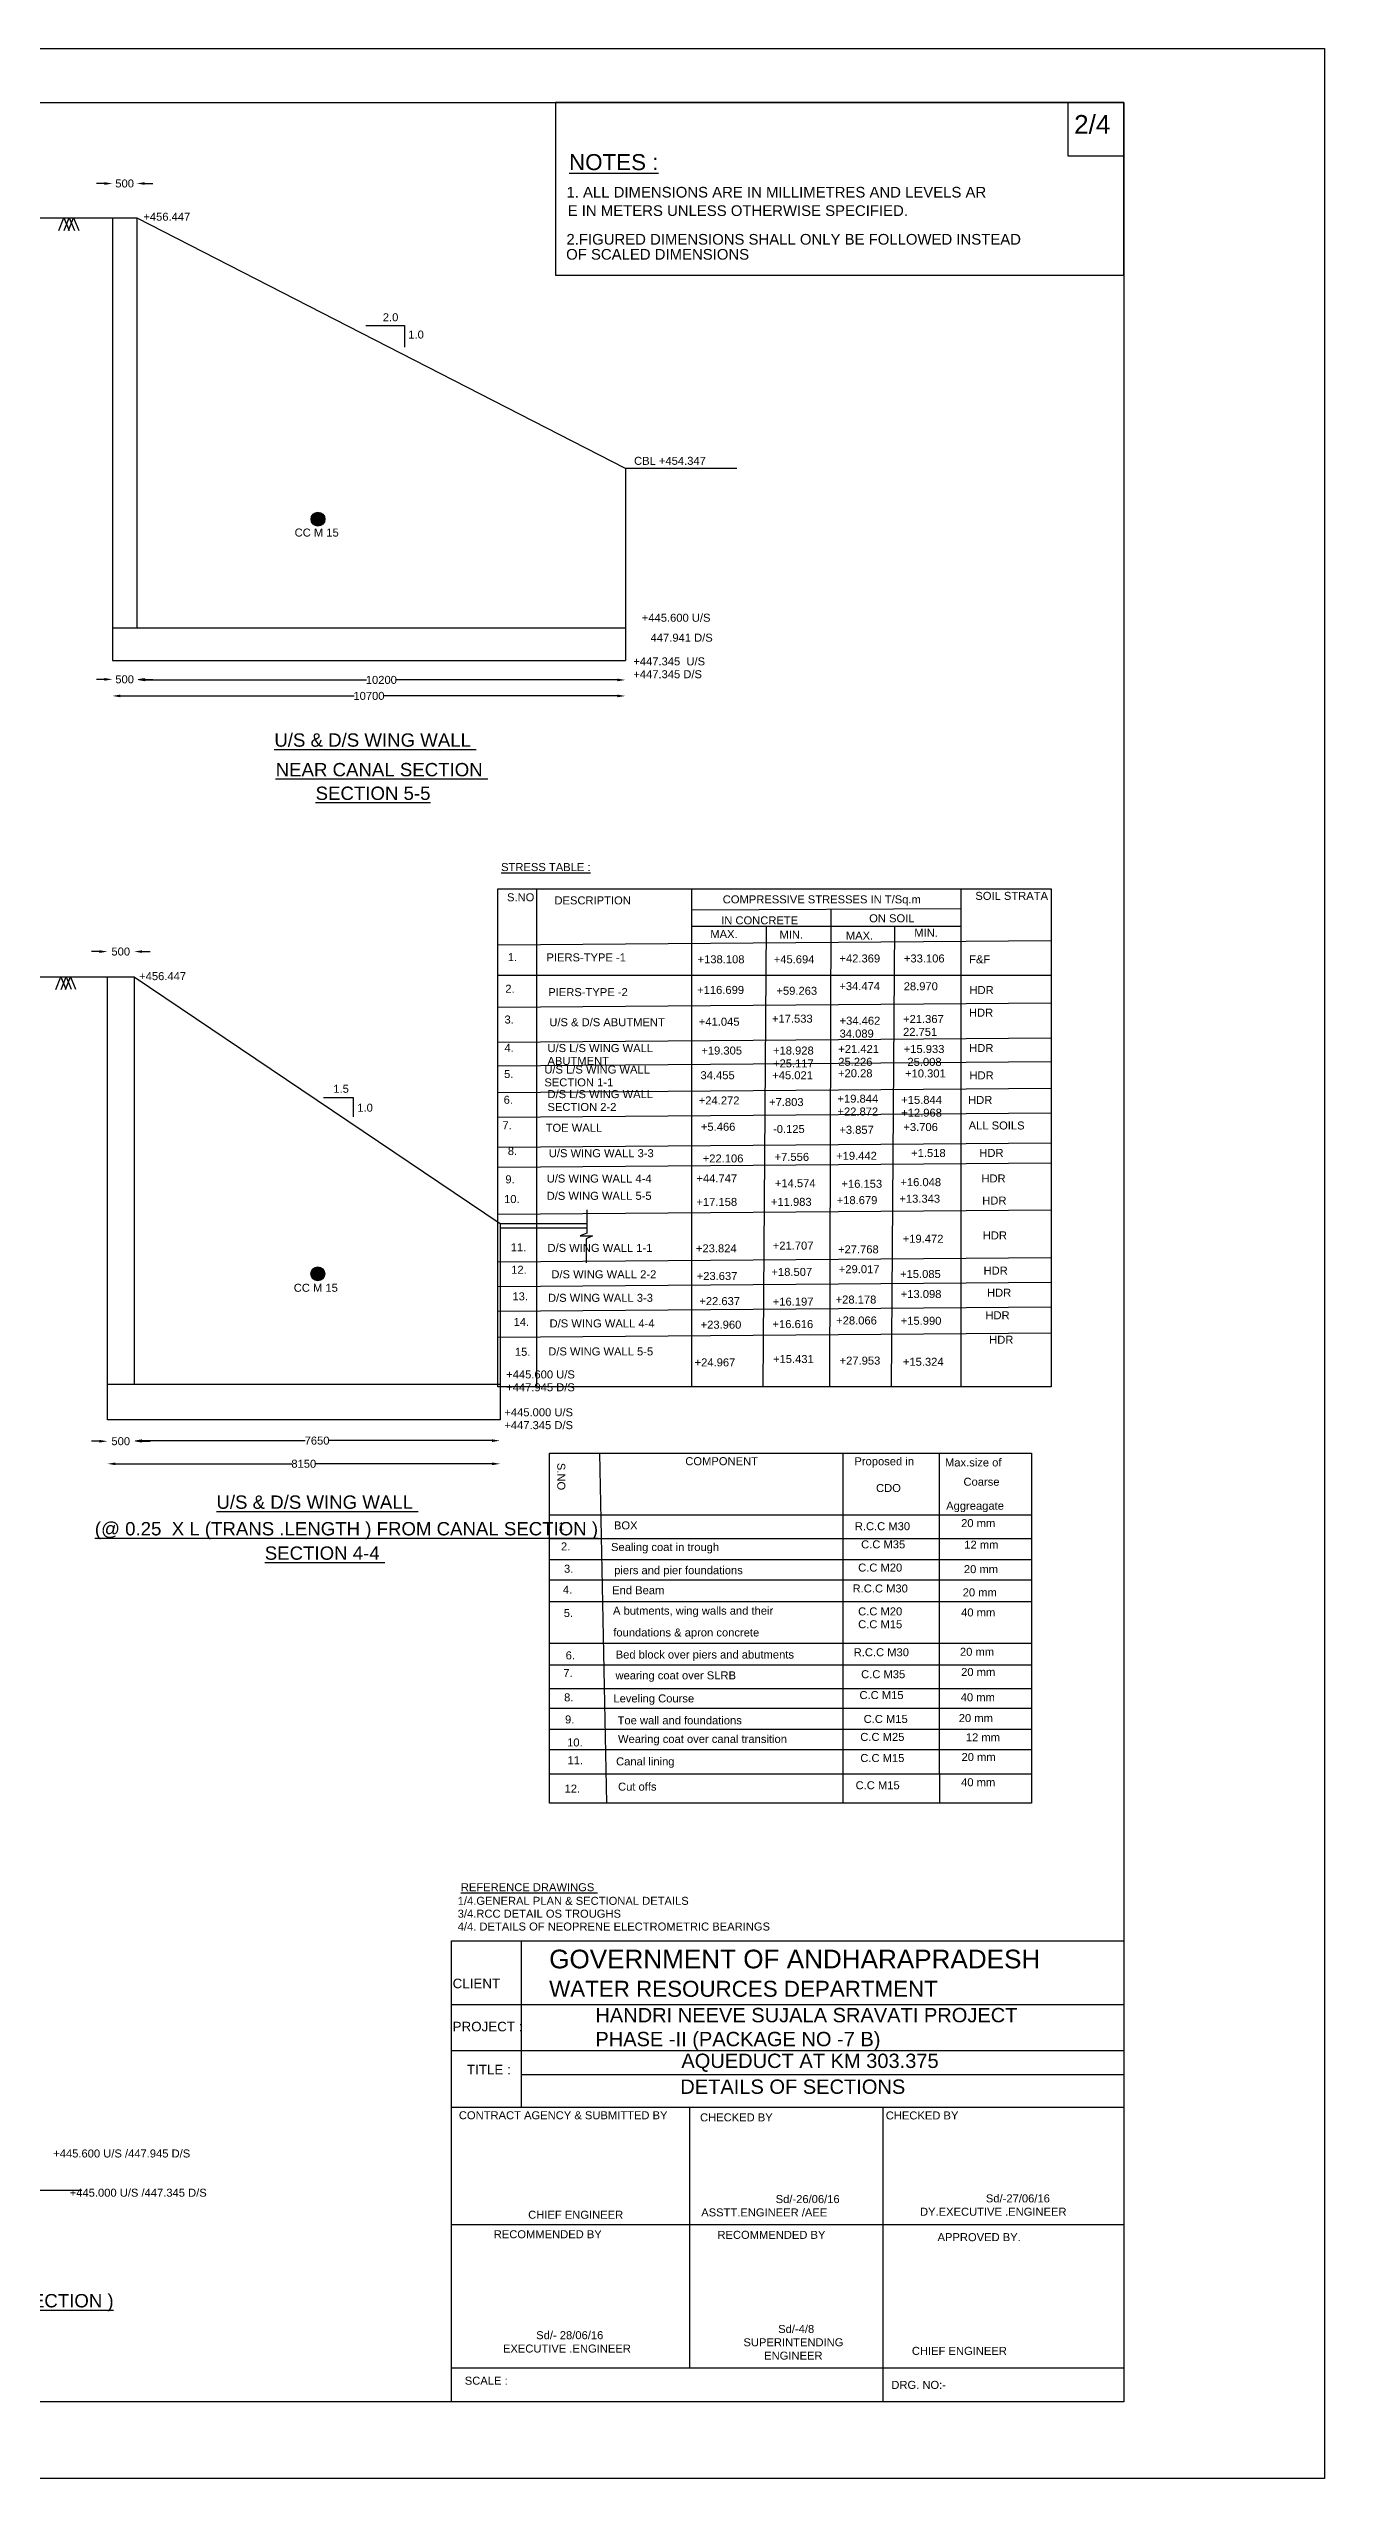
# Model space of a CAD drawing. Header units: millimetres. Extents: x 1734531 to 1803422, y 5520088 to 5596773.
# Drawn here: x 1779500 to 1803422, y 5520088 to 5565645 of the extents above; entities that cross this region are included whole.
import ezdxf

# ---------------------------------------------------------------- set-up
doc = ezdxf.new("R2010")
doc.units = ezdxf.units.MM
doc.header["$MEASUREMENT"] = 0
for name, color, linetype in [('DIMENSION', 7, 'Continuous'), ('DRAWING', 2, 'Continuous'), ('REF', 22, 'Continuous'), ('TEXT', 7, 'Continuous')]:
    doc.layers.add(name, color=color, linetype=linetype)
doc.styles.get("Standard").update_dxf_attribs({"font": 'arial.ttf', "height": 150})
doc.dimstyles.get("Standard").update_dxf_attribs({"dimtxt": 150, "dimasz": 150, "dimexe": 0.18, "dimexo": 0.0625, "dimgap": 0.09, "dimtad": 0, "dimdec": 0, "dimzin": 0, "dimdsep": 46, "dimtxsty": 'Standard', "dimcen": 0.09, "dimse1": 1, "dimse2": 1, "dimadec": 0, "dimazin": 0, "dimtfac": 1, "dimtdec": 0, "dimtofl": 0, "dimtmove": 0, "dimatfit": 3, "dimfxl": 1, "dimtolj": 1, "dimtzin": 0, "dimarcsym": 0})
picture_1 = doc.add_image_def('image1.jpg', size_in_pixel=(8386, 12681))

# ---------------------------------------------------------------- blocks, each defined once
blk = doc.blocks.new('*D93')
at = {"layer": 'Defpoints', "color": 0}
for p in [(1781153, 5563116), (1780698, 5562472), (1781153, 5562472)]:
    blk.add_point(p, dxfattribs=at)
at = {"layer": 'TEXT', "color": 0, "lineweight": -2}
for p, q in [((1780548, 5563116), (1780398, 5563116)), ((1781303, 5563116), (1781453, 5563116))]:
    blk.add_line(p, q, dxfattribs=at)
at = {"layer": 'TEXT', "color": 0}
for points in [[(1780548, 5563141), (1780548, 5563091), (1780698, 5563116)], [(1781303, 5563141), (1781303, 5563091), (1781153, 5563116)]]:
    blk.add_solid(points, dxfattribs=at)
at = {"layer": 'TEXT', "color": 0, "insert": (1780926, 5563116), "char_height": 150, "attachment_point": 5}
blk.add_mtext('\\A1;500', dxfattribs=at)
blk = doc.blocks.new('*D94')
at = {"layer": 'Defpoints', "color": 0}
for p in [(1780698, 5554782), (1781153, 5554782), (1781153, 5553819)]:
    blk.add_point(p, dxfattribs=at)
at = {"layer": 'TEXT', "color": 0, "lineweight": -2}
for p, q in [((1780548, 5553819), (1780398, 5553819)), ((1781303, 5553819), (1781453, 5553819))]:
    blk.add_line(p, q, dxfattribs=at)
at = {"layer": 'TEXT', "color": 0}
for points in [[(1780548, 5553844), (1780548, 5553794), (1780698, 5553819)], [(1781303, 5553844), (1781303, 5553794), (1781153, 5553819)]]:
    blk.add_solid(points, dxfattribs=at)
at = {"layer": 'TEXT', "color": 0, "insert": (1780926, 5553819), "char_height": 150, "attachment_point": 5}
blk.add_mtext('\\A1;500', dxfattribs=at)
blk = doc.blocks.new('*D95')
at = {"layer": 'Defpoints', "color": 0}
for p in [(1781164, 5554782), (1790315, 5554782), (1790315, 5553808)]:
    blk.add_point(p, dxfattribs=at)
at = {"layer": 'TEXT', "color": 0, "lineweight": -2}
for p, q in [((1781314, 5553808), (1785464, 5553808)), ((1790165, 5553808), (1786014, 5553808))]:
    blk.add_line(p, q, dxfattribs=at)
at = {"layer": 'TEXT', "color": 0}
for points in [[(1781314, 5553833), (1781314, 5553783), (1781164, 5553808)], [(1790165, 5553833), (1790165, 5553783), (1790315, 5553808)]]:
    blk.add_solid(points, dxfattribs=at)
at = {"layer": 'TEXT', "color": 0, "insert": (1785739, 5553808), "char_height": 150, "attachment_point": 5}
blk.add_mtext('\\A1;10200', dxfattribs=at)
blk = doc.blocks.new('*D96')
at = {"layer": 'Defpoints', "color": 0}
for p in [(1780698, 5554175), (1790315, 5554175), (1790315, 5553508)]:
    blk.add_point(p, dxfattribs=at)
at = {"layer": 'TEXT', "color": 0, "lineweight": -2}
for p, q in [((1780848, 5553508), (1785232, 5553508)), ((1790165, 5553508), (1785782, 5553508))]:
    blk.add_line(p, q, dxfattribs=at)
at = {"layer": 'TEXT', "color": 0}
for points in [[(1780848, 5553533), (1780848, 5553483), (1780698, 5553508)], [(1790165, 5553533), (1790165, 5553483), (1790315, 5553508)]]:
    blk.add_solid(points, dxfattribs=at)
at = {"layer": 'TEXT', "color": 0, "insert": (1785507, 5553508), "char_height": 150, "attachment_point": 5}
blk.add_mtext('\\A1;10700', dxfattribs=at)
blk = doc.blocks.new('*D97')
at = {"layer": 'Defpoints', "color": 0}
for p in [(1781102, 5548715), (1780604, 5548244), (1781102, 5548244)]:
    blk.add_point(p, dxfattribs=at)
at = {"layer": 'TEXT', "color": 0, "lineweight": -2}
for p, q in [((1780454, 5548715), (1780304, 5548715)), ((1781252, 5548715), (1781402, 5548715))]:
    blk.add_line(p, q, dxfattribs=at)
at = {"layer": 'TEXT', "color": 0}
for points in [[(1780454, 5548740), (1780454, 5548690), (1780604, 5548715)], [(1781252, 5548740), (1781252, 5548690), (1781102, 5548715)]]:
    blk.add_solid(points, dxfattribs=at)
at = {"layer": 'TEXT', "color": 0, "insert": (1780853, 5548715), "char_height": 150, "attachment_point": 5}
blk.add_mtext('\\A1;500', dxfattribs=at)
blk = doc.blocks.new('*D98')
at = {"layer": 'Defpoints', "color": 0}
for p in [(1780604, 5540603), (1781102, 5540603), (1781102, 5539534)]:
    blk.add_point(p, dxfattribs=at)
at = {"layer": 'TEXT', "color": 0, "lineweight": -2}
for p, q in [((1780454, 5539534), (1780304, 5539534)), ((1781252, 5539534), (1781402, 5539534))]:
    blk.add_line(p, q, dxfattribs=at)
at = {"layer": 'TEXT', "color": 0}
for points in [[(1780454, 5539559), (1780454, 5539509), (1780604, 5539534)], [(1781252, 5539559), (1781252, 5539509), (1781102, 5539534)]]:
    blk.add_solid(points, dxfattribs=at)
at = {"layer": 'TEXT', "color": 0, "insert": (1780853, 5539534), "char_height": 150, "attachment_point": 5}
blk.add_mtext('\\A1;500', dxfattribs=at)
blk = doc.blocks.new('*D99')
at = {"layer": 'Defpoints', "color": 0}
for p in [(1781102, 5540603), (1787966, 5540603), (1787966, 5539545)]:
    blk.add_point(p, dxfattribs=at)
at = {"layer": 'TEXT', "color": 0, "lineweight": -2}
for p, q in [((1781252, 5539545), (1784311, 5539545)), ((1787816, 5539545), (1784757, 5539545))]:
    blk.add_line(p, q, dxfattribs=at)
at = {"layer": 'TEXT', "color": 0}
for points in [[(1781252, 5539570), (1781252, 5539520), (1781102, 5539545)], [(1787816, 5539570), (1787816, 5539520), (1787966, 5539545)]]:
    blk.add_solid(points, dxfattribs=at)
at = {"layer": 'TEXT', "color": 0, "insert": (1784534, 5539545), "char_height": 150, "attachment_point": 5}
blk.add_mtext('\\A1;7650', dxfattribs=at)
blk = doc.blocks.new('*D100')
at = {"layer": 'Defpoints', "color": 0}
for p in [(1780604, 5539937), (1787966, 5539937), (1787966, 5539111)]:
    blk.add_point(p, dxfattribs=at)
at = {"layer": 'TEXT', "color": 0, "lineweight": -2}
for p, q in [((1780754, 5539111), (1784061, 5539111)), ((1787816, 5539111), (1784509, 5539111))]:
    blk.add_line(p, q, dxfattribs=at)
at = {"layer": 'TEXT', "color": 0}
for points in [[(1780754, 5539136), (1780754, 5539086), (1780604, 5539111)], [(1787816, 5539136), (1787816, 5539086), (1787966, 5539111)]]:
    blk.add_solid(points, dxfattribs=at)
at = {"layer": 'TEXT', "color": 0, "insert": (1784285, 5539111), "char_height": 150, "attachment_point": 5}
blk.add_mtext('\\A1;8150', dxfattribs=at)

msp = doc.modelspace()

# ---------------------------------------------------------------- hatches: boundary and pattern name
at = {"layer": 'TEXT'}
h = msp.add_hatch(dxfattribs=at)
h.set_pattern_fill('AR-CONC', color=0, scale=5, style=0)
h.set_pattern_definition([(50, (41722.02, -44497.294), (35.86300913, -3.13760675), [3.75, -41.25]), (355, (41722.02, -44497.294), (-6.93756668, 37.60960668), [3, -33]), (100.4514, (41725.01, -44497.555), (28.92546909, 34.4719771), [3.1870095, -35.0571056]), (46.1842, (41722.02, -44487.294), (53.36205243, -8.2759507), [5.625, -61.875]), (96.6356, (41726.47, -44487.984), (46.7331353, 48.70589355), [4.7805144, -52.58565]), (351.1842, (41722.02, -44487.294), (46.73309726, 48.70593005), [4.5, -49.5]), (21, (41727.02, -44489.794), (29.8453526, -20.13094453), [3.75, -41.25]), (326, (41727.02, -44489.794), (12.1657666, 36.25750225), [3, -33]), (71.4514, (41729.508, -44491.47), (42.01113143, 16.12652484), [3.1870095, -35.0571056]), (37.5, (41722.02, -44497.294), (0.607992766, 16.644692692), [0, -32.6, 0, -33.5, 0, -33.125]), (7.5, (41722.02, -44497.294), (13.15347687, 19.720585594), [0, -19.1, 0, -31.85, 0, -12.625]), (327.5, (41710.87, -44497.294), (26.69112181, -1.127743587), [0, -12.5, 0, -39, 0, -51.75]), (317.5, (41705.87, -44497.294), (29.15930847, 5.00524912), [0, -16.25, 0, -25.9, 0, -36.75])])
h.paths.add_polyline_path([(1784681.7, 5556824, 1), (1784420.7, 5556824, 1)])
h.paths.add_polyline_path([(1784105.5, 5556507.2), (1785009.8, 5556507.2), (1785009.8, 5556739.9), (1784105.5, 5556739.9)], flags=9)
h = msp.add_hatch(dxfattribs=at)
h.set_pattern_fill('AR-CONC', color=0, scale=5, style=0)
h.set_pattern_definition([(50, (41720.525, -58648.96), (35.86300913, -3.13760675), [3.75, -41.25]), (355, (41720.525, -58648.96), (-6.93756668, 37.60960668), [3, -33]), (100.4514, (41723.513, -58649.223), (28.92546909, 34.4719771), [3.1870095, -35.0571056]), (46.1842, (41720.525, -58638.96), (53.36205243, -8.2759507), [5.625, -61.875]), (96.6356, (41724.97, -58639.65), (46.7331353, 48.70589355), [4.7805144, -52.58565]), (351.1842, (41720.525, -58638.96), (46.73309726, 48.70593005), [4.5, -49.5]), (21, (41725.525, -58641.46), (29.8453526, -20.13094453), [3.75, -41.25]), (326, (41725.525, -58641.46), (12.1657666, 36.25750225), [3, -33]), (71.4514, (41728.012, -58643.14), (42.01113143, 16.12652484), [3.1870095, -35.0571056]), (37.5, (41720.525, -58648.961), (0.607992766, 16.644692692), [0, -32.6, 0, -33.5, 0, -33.125]), (7.5, (41720.525, -58648.961), (13.15347687, 19.720585594), [0, -19.1, 0, -31.85, 0, -12.625]), (327.5, (41709.375, -58648.961), (26.69112181, -1.127743587), [0, -12.5, 0, -39, 0, -51.75]), (317.5, (41704.375, -58648.96), (29.15930847, 5.00524912), [0, -16.25, 0, -25.9, 0, -36.75])])
h.paths.add_polyline_path([(1784680.3, 5542672.3, 1), (1784419.2, 5542672.3, 1)])
h.paths.add_polyline_path([(1784104, 5542355.6), (1785008.3, 5542355.6), (1785008.3, 5542588.2), (1784104, 5542588.2)], flags=9)

# ---------------------------------------------------------------- linework, layer by layer
at = {"layer": 'DRAWING', "color": 0}
for points in [[(1779342.8, 5562471.6), (1781153.5, 5562471.6), (1790312.2, 5557777.8), (1792401.8, 5557777.8)], [(1779694.5, 5562232.4), (1779787.8, 5562471.6), (1779885, 5562235.8)], [(1779794.5, 5562232.4), (1779887.8, 5562471.6), (1779985, 5562235.8)], [(1779874.8, 5562232.4), (1779968.1, 5562471.6), (1780065.3, 5562235.8)], [(1780698, 5562471.6), (1780698, 5554175.5), (1790315.1, 5554175.5)], [(1781153.5, 5562471.6), (1781153.5, 5554781.8)], [(1790314.5, 5557776.6), (1790314.5, 5554175.5)], [(1790314.5, 5554781.8), (1780698, 5554781.8)], [(1779283.5, 5548243.7), (1781102.4, 5548243.7), (1787966, 5543614.1), (1787966, 5539937.2), (1780603.8, 5539937.2), (1780603.8, 5548243.7)], [(1779635.3, 5548004.5), (1779728.6, 5548243.7), (1779825.8, 5548007.9)], [(1779735.3, 5548004.5), (1779828.6, 5548243.7), (1779925.8, 5548007.9)], [(1779815.6, 5548004.5), (1779908.9, 5548243.7), (1780006.1, 5548007.9)], [(1781102.4, 5548243.7), (1781102.4, 5540602.8)], [(1787966, 5543614.1), (1789590.2, 5543614.1)], [(1787966, 5543538), (1789590.2, 5543538)], [(1789590.2, 5543870.9), (1789590.2, 5543437.4), (1789469.8, 5543386), (1789696.7, 5543386), (1789582.7, 5543329.7), (1789582.7, 5542881)], [(1780603.8, 5540602.8), (1787966, 5540602.8)], [(1777933.1, 5525489.2), (1780123.1, 5525489.2)]]:
    msp.add_lwpolyline(points, dxfattribs=at)
at = {"layer": 'TEXT', "color": 0}
for points in [[(1799660.5, 5521524.5), (1736520.3, 5521524.5), (1736520.3, 5564637.5), (1799660.5, 5564637.5)], [(1799660.5, 5564637.5), (1789006.4, 5564637.5), (1789006.4, 5561395.7), (1799660.5, 5561395.7)], [(1799660.5, 5564637.5), (1798610.3, 5564637.5), (1798610.3, 5563636.2), (1799660.5, 5563636.2)], [(1787921.3, 5549889.4), (1798296.4, 5549889.4), (1798296.4, 5540553.2), (1787921.3, 5540553.2)], [(1788894.2, 5539307.6), (1797929.9, 5539307.6), (1797929.9, 5532747.9), (1788894.2, 5532747.9)], [(1787051.9, 5530169), (1799660.5, 5530169), (1799660.5, 5521524.5), (1787051.9, 5521524.5)]]:
    msp.add_lwpolyline(points, close=True, dxfattribs=at)
for points in [[(1785447.9, 5560454.9), (1786172.6, 5560454.9), (1786172.6, 5560047.7)], [(1788650.4, 5549889.4), (1788650.4, 5540553.2)], [(1791558.8, 5540553.2), (1791558.8, 5549889.4)], [(1796606.5, 5549889.4), (1796606.5, 5540553.2)], [(1791558.8, 5549498.2), (1796606.5, 5549522.1)], [(1794148.5, 5540553.2), (1794173.6, 5549510.6)], [(1787921.3, 5548840.4), (1798296.4, 5548921.4)], [(1796606.5, 5549182.9), (1791558.8, 5549182.9)], [(1792955.6, 5549182.9), (1792889.6, 5540553.2)], [(1795361.1, 5549182.9), (1795297.6, 5540553.2)], [(1787921.3, 5548275.7), (1798296.4, 5548275.7)], [(1787921.3, 5547673.6), (1798296.4, 5547754.6)], [(1787921.3, 5547014.8), (1798296.4, 5547095.8)], [(1787921.3, 5546575.6), (1798296.4, 5546656.6)], [(1784653, 5545976.3), (1785211, 5545976.3), (1785211, 5545614.3)], [(1787921.3, 5546075.4), (1798296.4, 5546156.4)], [(1787921.3, 5545611.8), (1798296.4, 5545692.8)], [(1787921.3, 5545050.6), (1798296.4, 5545131.6)], [(1787921.3, 5544672.4), (1798296.4, 5544753.4)], [(1787921.3, 5543789.2), (1798296.4, 5543870.2)], [(1787921.3, 5542898.5), (1798296.4, 5542979.6)], [(1787921.3, 5542434.9), (1798296.4, 5542515.9)], [(1787921.3, 5541971.3), (1798296.4, 5542052.3)], [(1787921.3, 5541483.3), (1798296.4, 5541564.3)], [(1789828.5, 5539307.6), (1789963.8, 5532747.9)], [(1788894.2, 5538152.9), (1797929.9, 5538152.9)], [(1788894.2, 5537710.7), (1797929.9, 5537710.7)], [(1788894.2, 5537317.6), (1797929.9, 5537317.6)], [(1788894.2, 5536936.8), (1797929.9, 5536936.8)], [(1788894.2, 5536531.4), (1797929.9, 5536531.4)], [(1788894.2, 5535745.2), (1797929.9, 5535745.2)], [(1788894.2, 5535339.9), (1797929.9, 5535339.9)], [(1788894.2, 5534897.7), (1797929.9, 5534897.7)], [(1788894.2, 5534529.1), (1797929.9, 5534529.1)], [(1788894.2, 5534136), (1797929.9, 5534136)], [(1788894.2, 5533755.2), (1797929.9, 5533755.2)], [(1788894.2, 5533300.7), (1797929.9, 5533300.7)], [(1788363.3, 5530169), (1788363.3, 5527048)], [(1787051.9, 5528973.1), (1799660.5, 5528973.1)], [(1787051.9, 5528112.4), (1799660.5, 5528112.4)], [(1788363.3, 5527659.1), (1799660.5, 5527659.1)], [(1787051.9, 5527048), (1799660.5, 5527048)], [(1791518.4, 5527048), (1791518.4, 5522159.6)], [(1795144.9, 5527048), (1795144.9, 5521524.5)], [(1787051.9, 5524847.6), (1799660.5, 5524847.6)], [(1787051.9, 5522159.6), (1799660.5, 5522159.6)]]:
    msp.add_lwpolyline(points, dxfattribs=at)
at = {"layer": 'TEXT'}
for points in [[(1794392, 5539307.6), (1794392, 5533300.7)], [(1796207.6, 5533300.7), (1796207.6, 5539307.6)], [(1794392, 5533300.7), (1794392, 5532747.9)], [(1796207.6, 5533300.7), (1796207.6, 5532747.9)]]:
    msp.add_lwpolyline(points, dxfattribs=at)
at = {"layer": 'TEXT', "color": 0}
for centre in [(1784551.2, 5556824), (1784549.7, 5542672.3)]:
    msp.add_circle(centre, 130.5, dxfattribs=at)

# ---------------------------------------------------------------- texts
at = {"layer": 'DIMENSION', "color": 0}
for s, p in [('CLIENT ', (1787076, 5529278.5)), ('PROJECT :', (1787076, 5528470.3)), ('TITLE :', (1787344.5, 5527663.4))]:
    msp.add_text(s, height=179.36, dxfattribs=at).set_placement(p)
at = {"layer": 'DIMENSION', "color": 0, "attachment_point": 1}
for s, insert, char_height, width in [('GOVERNMENT OF ANDHARAPRADESH  \\H300.0000;WATER RESOURCES DEPARTMENT', (1788886.1, 5530001.2), 350, 9345.43), ('HANDRI NEEVE SUJALA SRAVATI PROJECT  PHASE -II (PACKAGE NO -7 B)', (1789752.3, 5528908.8), 269.034, 8019.622), ('AQUEDUCT AT KM 303.375', (1791364.5, 5528052.2), 269.034, 4825.353), ('DETAILS OF SECTIONS ', (1791345, 5527567), 269.034, 4322.888), ('\\A1;CONTRACT AGENCY & SUBMITTED BY ', (1787192.7, 5526971.5), 150, 4063.205), ('\\A1;CHECKED BY ', (1791715.2, 5526932.1), 150, 4063.205), ('\\A1;CHECKED BY ', (1795197.2, 5526968.2), 150, 4063.205), ('\\A1;\\pi621.34;                            Sd/-26/06/16\\P\\pi855.34;ASSTT.ENGINEER /AEE ', (1790881.6, 5525400.1), 150, 4063.205), ('\\A1;\\pi970.65;                Sd/-27/06/16\\P\\pi667.02;DY.EXECUTIVE .ENGINEER', (1795172.4, 5525413.1), 150, 4063.205), ('\\A1;CHIEF ENGINEER ', (1788492.5, 5525106.6), 150, 4063.205), ('\\A1;RECOMMENDED BY ', (1787846.7, 5524740.5), 150, 4063.205), ('\\A1;RECOMMENDED BY ', (1792040.4, 5524729.4), 150, 4063.205), ('\\A1;APPROVED BY.', (1796168.2, 5524686.3), 150, 4063.205), ('\\A1;\\pi1640.2;  Sd/-4/8\\P\\pi1105.6;SUPERINTENDING \\P\\pi1494;ENGINEER ', (1791423.2, 5522965.1), 150, 4063.205), ('\\A1;\\pi1349.1;  Sd/- 28/06/16\\P\\pi841.89;EXECUTIVE .ENGINEER', (1787177.5, 5522847.9), 150, 4063.205), ('\\A1;CHIEF ENGINEER ', (1795686.9, 5522554.1), 150, 4063.205), ('\\A1;SCALE :', (1787303.7, 5521995.2), 150, 4063.205), ('\\A1;DRG. NO:-', (1795301.8, 5521916), 150, 4063.205)]:
    msp.add_mtext(s, dxfattribs=dict(at, insert=insert, char_height=char_height, width=width))
at = {"layer": 'TEXT', "color": 0}
for s, height, p in [('2/4', 350, (1798728.9, 5564049.6)), ('%%UNOTES :', 300, (1789258.4, 5563367.4)), ('1. ALL DIMENSIONS ARE IN MILLIMETRES AND LEVELS AR', 200, (1789209.8, 5562852.9)), ('E IN METERS UNLESS OTHERWISE SPECIFIED.', 200, (1789233.4, 5562507.2)), ('+456.447', 150, (1781276.7, 5562418.8)), ('2.FIGURED DIMENSIONS SHALL ONLY BE FOLLOWED INSTEAD ', 200, (1789209.8, 5561970)), ('OF SCALED DIMENSIONS ', 200, (1789204.4, 5561688.3)), ('2.0', 150, (1785767, 5560533.1)), ('1.0', 150, (1786244.7, 5560208.8)), ('CBL +454.347', 150, (1790478.1, 5557841.1)), ('CC M 15', 150, (1784113.8, 5556496.5)), ('+445.600 U/S ', 150, (1790623.3, 5554899.4)), ('447.941 D/S ', 150, (1790788, 5554525.9)), ('+447.345  U/S ', 150, (1790463.6, 5554080.9)), ('+447.345 D/S ', 150, (1790463.6, 5553839.9)), ('%%UU/S & D/S WING WALL ', 250, (1783732.8, 5552556.4)), ('%%UNEAR CANAL SECTION ', 250, (1783757.8, 5552001.2)), ('%%USECTION 5-5', 250, (1784506.8, 5551558.4)), ('%%USTRESS TABLE :', 150, (1787984.9, 5550224.5)), ('SOIL STRATA', 150, (1796877, 5549684.6)), ('S.NO ', 150, (1788095.9, 5549658.1)), ('DESCRIPTION ', 150, (1788985.3, 5549599.8)), ('IN CONCRETE ', 150, (1792111.3, 5549225.6)), ('COMPRESSIVE STRESSES IN T/Sq.m ', 150, (1792140.5, 5549618.9)), ('ON SOIL', 150, (1794886.3, 5549264.4)), ('MAX.', 150, (1791907.2, 5548968.2)), ('MIN.', 150, (1793204.8, 5548958.5)), ('MAX.', 150, (1794448.9, 5548939)), ('MIN.', 150, (1795731.9, 5548992.5)), ('1.', 150, (1788110.7, 5548535.7)), ('PIERS-TYPE -1', 150, (1788834.7, 5548530.9)), ('+138.108', 150, (1791668.5, 5548495.6)), ('+45.694', 150, (1793096.6, 5548495.6)), ('+42.369', 150, (1794328.6, 5548511.3)), ('+33.106', 150, (1795537, 5548511.3)), ('F&F', 150, (1796761.1, 5548495.6)), ('+456.447', 150, (1781197.9, 5548179.4)), ('2.', 150, (1788063.9, 5547943.1)), ('PIERS-TYPE -2', 150, (1788869, 5547879.7)), ('+116.699', 150, (1791660.8, 5547921.3)), ('+59.263', 150, (1793147.2, 5547905.2)), ('+34.474', 150, (1794326.6, 5547992.3)), ('28.970', 150, (1795533.5, 5547989.2)), ('HDR', 150, (1796766.7, 5547918.9)), ('HDR', 150, (1796756.7, 5547495.2)), ('3.', 150, (1788048.3, 5547366)), ('U/S & D/S ABUTMENT ', 150, (1788888.6, 5547315.2)), ('+41.045', 150, (1791692.1, 5547325.4)), ('+17.533', 150, (1793063.4, 5547382.6)), ('34.089', 150, (1794331.5, 5547102.9)), ('+34.462', 150, (1794331.5, 5547343.8)), ('+21.367', 150, (1795521.1, 5547375.9)), ('22.751', 150, (1795521.1, 5547134.9)), ('4.', 150, (1788048.3, 5546835.8)), ('ABUTMENT ', 150, (1788854.3, 5546589.5)), ('U/S L/S WING WALL ', 150, (1788854.3, 5546830.5)), ('+19.305', 150, (1791739.2, 5546784.4)), ('+18.928', 150, (1793083.1, 5546784.9)), ('+25.117', 150, (1793083.1, 5546543.9)), ('+21.421', 150, (1794306.8, 5546814.2)), ('25.226', 150, (1794306.8, 5546573.2)), ('-25.008', 150, (1795533.5, 5546572.4)), ('+15.933', 150, (1795533.5, 5546813.3)), ('HDR', 150, (1796761.7, 5546832.3)), ('1.5', 150, (1784839.2, 5546067.7)), ('5.', 150, (1788040.5, 5546344.5)), ('SECTION 1-1', 150, (1788795.5, 5546188)), ('U/S L/S WING WALL ', 150, (1788795.5, 5546429)), ('34.455', 150, (1791723.5, 5546321.8)), ('+45.021', 150, (1793068.3, 5546321.5)), ('+20.28', 150, (1794301.8, 5546358.8)), ('+10.301', 150, (1795558.4, 5546355.6)), ('HDR', 150, (1796766.7, 5546319)), ('1.0', 150, (1785289.1, 5545712.8)), ('6.', 150, (1788032.7, 5545861)), ('SECTION 2-2', 150, (1788854.3, 5545726.4)), ('D/S L/S WING WALL ', 150, (1788854.3, 5545967.4)), ('+24.272', 150, (1791691.4, 5545849)), ('+7.803', 150, (1793009.1, 5545818.6)), ('+19.844', 150, (1794291.9, 5545882.2)), ('+22.872', 150, (1794291.9, 5545641.3)), ('+15.844', 150, (1795486.9, 5545860.1)), ('+12.968', 150, (1795486.9, 5545619.2)), ('HDR', 150, (1796741.6, 5545858.1)), ('7.', 150, (1788009.3, 5545383.6)), ('TOE WALL', 150, (1788820, 5545335.8)), ('+5.466', 150, (1791730.7, 5545355.5)), ('-0.125', 150, (1793083.2, 5545313.5)), ('+3.857', 150, (1794326.5, 5545298.1)), ('+3.706', 150, (1795527.3, 5545350.4)), ('ALL SOILS ', 150, (1796751.6, 5545379.6)), ('8.', 150, (1788110.7, 5544900.2)), ('U/S WING WALL 3-3', 150, (1788878.9, 5544859.6)), ('+22.106', 150, (1791765.1, 5544761.5)), ('+7.556', 150, (1793112.8, 5544790.9)), ('+19.442', 150, (1794267.1, 5544811.1)), ('+1.518', 150, (1795673.5, 5544864)), ('HDR', 150, (1796951.2, 5544864.8)), ('9.', 150, (1788063.9, 5544369.9)), ('U/S WING WALL 4-4 ', 150, (1788839.7, 5544384.6)), ('+44.747', 150, (1791647.2, 5544388.3)), ('+14.574', 150, (1793117.8, 5544297.9)), ('+16.153', 150, (1794366.2, 5544286.4)), ('+16.048', 150, (1795471.3, 5544317)), ('HDR', 150, (1796991.1, 5544386.3)), ('10.', 150, (1788040.5, 5544000.2)), ('D/S WING WALL 5-5 ', 150, (1788839.6, 5544060.6)), ('+17.158', 150, (1791647.2, 5543946.5)), ('+11.983', 150, (1793043.8, 5543947.9)), ('+18.679', 150, (1794277, 5543979.5)), ('+13.343', 150, (1795452.7, 5544006.1)), ('HDR', 150, (1797006, 5543972.6)), ('HDR', 150, (1797016, 5543319)), ('11.', 150, (1788165.4, 5543095.6)), ('D/S WING WALL 1-1', 150, (1788854.2, 5543084.2)), ('+23.824', 150, (1791637.4, 5543075.6)), ('+21.707', 150, (1793078.4, 5543127.1)), ('+27.768', 150, (1794301.7, 5543057)), ('+19.472', 150, (1795514.9, 5543256)), ('12.', 150, (1788173.2, 5542674.5)), ('D/S WING WALL 2-2', 150, (1788927.7, 5542589.6)), ('+23.637', 150, (1791652.1, 5542557.9)), ('+18.507', 150, (1793053.7, 5542634.1)), ('+29.017', 150, (1794316.6, 5542685.4)), ('+15.085', 150, (1795465.1, 5542595.3)), ('HDR', 150, (1797030.9, 5542658.2)), ('CC M 15', 150, (1784097.1, 5542336.5)), ('13.', 150, (1788196.6, 5542175.5)), ('D/S WING WALL 3-3', 150, (1788864.1, 5542148.5)), ('+22.637', 150, (1791701.2, 5542086.6)), ('+16.197', 150, (1793078.4, 5542077)), ('+28.178', 150, (1794257.2, 5542116.1)), ('+13.098', 150, (1795477.6, 5542219.2)), ('HDR', 150, (1797095.7, 5542244.5)), ('14.', 150, (1788220, 5541697.4)), ('D/S WING WALL 4-4', 150, (1788893.5, 5541668.6)), ('+23.960', 150, (1791725.8, 5541644.7)), ('+16.616', 150, (1793073.4, 5541656)), ('+28.066', 150, (1794267.1, 5541723.4)), ('+15.990', 150, (1795477.6, 5541717.8)), ('HDR', 150, (1797065.8, 5541820.9)), ('15.', 150, (1788243.4, 5541136)), ('D/S WING WALL 5-5', 150, (1788869, 5541142.9)), ('HDR', 150, (1797135.6, 5541362.3)), ('+445.600 U/S', 150, (1788080.1, 5540712)), ('+24.967', 150, (1791612.8, 5540937.7)), ('+15.431', 150, (1793083.3, 5541000.3)), ('+27.953', 150, (1794331.5, 5540970.9)), ('+15.324', 150, (1795518, 5540949.2)), ('+447.945 D/S', 150, (1788080.1, 5540471.1)), ('+445.000 U/S', 150, (1788045.8, 5540002.1)), ('+447.345 D/S', 150, (1788045.8, 5539761.1)), ('COMPONENT', 150, (1791438.5, 5539085.5)), ('Proposed in ', 150, (1794609.1, 5539083.4)), ('Max.size of ', 150, (1796307.4, 5539061.3)), ('%%UU/S & D/S WING WALL ', 250, (1782646.9, 5538267.5)), ('CDO', 150, (1795015.2, 5538581.8)), ('Coarse ', 150, (1796654.5, 5538699.8)), ('%%U(@ 0.25  X L (TRANS .LENGTH ) FROM CANAL SECTION )', 250, (1780367.5, 5537769.2)), ('1', 150, (1789054.5, 5537862)), ('BOX', 150, (1790100.3, 5537881.6)), ('R.C.C M30', 150, (1794616.9, 5537866)), ('Aggreagate', 150, (1796329.6, 5538249.8)), ('20 mm', 150, (1796610.2, 5537923.8)), ('%%USECTION 4-4 ', 250, (1783553.4, 5537311.6)), ('2.', 150, (1789107.4, 5537487)), ('Sealing coat in trough', 150, (1790045.5, 5537475.3)), ('C.C M35', 150, (1794735.5, 5537525.8)), ('12 mm', 150, (1796669.2, 5537519.4)), ('3.', 150, (1789164.7, 5537068.4)), ('piers and pier foundations', 150, (1790105, 5537041.4)), ('C.C M20', 150, (1794679.4, 5537090.4)), ('20 mm', 150, (1796661.9, 5537060.7)), ('4.', 150, (1789144.2, 5536678.5)), ('End Beam', 150, (1790067, 5536666.7)), ('R.C.C M30', 150, (1794575.2, 5536699.1)), ('20 mm', 150, (1796639.7, 5536625.4)), ('5.', 150, (1789159.9, 5536239)), ('A butments, wing walls and their', 150, (1790082.7, 5536282.2)), ('C.C M20', 150, (1794679.4, 5536268.7)), ('C.C M15', 150, (1794679.4, 5536027.8)), ('40 mm', 150, (1796610.2, 5536249.2)), ('foundations & apron concrete', 150, (1790087.2, 5535873.7)), ('7.', 150, (1789150.4, 5535112.8)), ('6.', 150, (1789195.4, 5535443.8)), ('Bed block over piers and abutments', 150, (1790133.4, 5535459.7)), ('R.C.C M30', 150, (1794596, 5535502.5)), ('C.C M35', 150, (1794735.5, 5535090.8)), ('20 mm', 150, (1796588, 5535511.5)), ('20 mm', 150, (1796610.3, 5535132.2)), ('8.', 150, (1789166.2, 5534656.9)), ('Leveling Course ', 150, (1790090.4, 5534637.2)), ('wearing coat over SLRB', 150, (1790129.7, 5535069.5)), ('C.C M15', 150, (1794704.2, 5534700.1)), ('40 mm', 150, (1796602.8, 5534658.7)), ('9.', 150, (1789182.8, 5534243.3)), ('Toe wall and foundations', 150, (1790168.8, 5534226.8)), ('C.C M15', 150, (1794782.4, 5534252.1)), ('20 mm', 150, (1796566, 5534269.1)), ('10.', 150, (1789222.4, 5533811.6)), ('Wearing coat over canal transition ', 150, (1790176.8, 5533877.2)), ('C.C M25', 150, (1794719.9, 5533915.3)), ('12 mm', 150, (1796698.9, 5533907.6)), ('11.', 150, (1789230.4, 5533479)), ('Canal lining ', 150, (1790141, 5533456.2)), ('C.C M15', 150, (1794719.9, 5533519.4)), ('20 mm', 150, (1796617.7, 5533538.7)), ('12.', 150, (1789174.9, 5532946.6)), ('Cut offs ', 150, (1790177.4, 5532983)), ('C.C M15', 150, (1794631.2, 5533008.9)), ('40 mm', 150, (1796610.1, 5533065.2)), ('%%UREFERENCE DRAWINGS ', 150, (1787229.7, 5531096.9)), ('3/4.RCC DETAIL OS TROUGHS ', 150, (1787170.9, 5530601.3)), ('1/4.GENERAL PLAN & SECTIONAL DETAILS ', 150, (1787170.9, 5530842.2)), ('4/4. DETAILS OF NEOPRENE ELECTROMETRIC BEARINGS', 150, (1787170.9, 5530360.3)), ('+445.600 U/S /447.945 D/S ', 150, (1779586.9, 5526105)), ('+445.000 U/S /447.345 D/S ', 150, (1779896.5, 5525369.5)), ('%%U(@ 0.50 X L ( TRANS. LENGTH ) FROM CANAL SECTION )', 250, (1771284.6, 5523294.7))]:
    msp.add_text(s, height=height, dxfattribs=at).set_placement(p)
msp.add_text('S.NO', height=150, rotation=270, dxfattribs=at).set_placement((1789037.6, 5539128.3))

# ---------------------------------------------------------------- dimensions: what is measured, and where the dimension line sits
for base, p1, p2, text, picture, middle in [((1781153.5, 5563116.1), (1780698, 5562471.6), (1781153.5, 5562471.6), '500', '*D93', (1780925.7, 5563116.1)), ((1781153.5, 5553818.6), (1780698, 5554781.8), (1781153.5, 5554781.8), '500', '*D94', (1780925.7, 5553818.6)), ((1790314.5, 5553807.9), (1781163.8, 5554781.8), (1790314.5, 5554781.8), '10200', '*D95', (1785739.2, 5553807.9)), ((1790315.1, 5553507.7), (1780698, 5554175.5), (1790315.1, 5554175.5), '10700', '*D96', (1785506.6, 5553507.7)), ((1781102.4, 5548714.5), (1780603.8, 5548243.7), (1781102.4, 5548243.7), '500', '*D97', (1780853.1, 5548714.5)), ((1781102.4, 5539533.7), (1780603.8, 5540602.8), (1781102.4, 5540602.8), '500', '*D98', (1780853.1, 5539533.7)), ((1787966, 5539545.5), (1781102.4, 5540602.8), (1787966, 5540602.8), '7650', '*D99', (1784534.2, 5539545.5)), ((1787966, 5539110.6), (1780603.8, 5539937.2), (1787966, 5539937.2), '8150', '*D100', (1784284.9, 5539110.6))]:
    dim = msp.add_linear_dim(base=base, p1=p1, p2=p2, text=text, dimstyle='Standard', dxfattribs=at)
    dim.commit()
    dim.dimension.update_dxf_attribs({"geometry": picture, "text_midpoint": middle})

# ---------------------------------------------------------------- pictures from other files: only their frames are drawn
at = {"layer": 'REF', "color": 0}
image = msp.add_image(picture_1, insert=(1803421.8, 5520088), size_in_units=(45557.5, 68890.4), rotation=90, dxfattribs=at)
image.dxf.flags = 7

doc.saveas('drawing.dxf')
